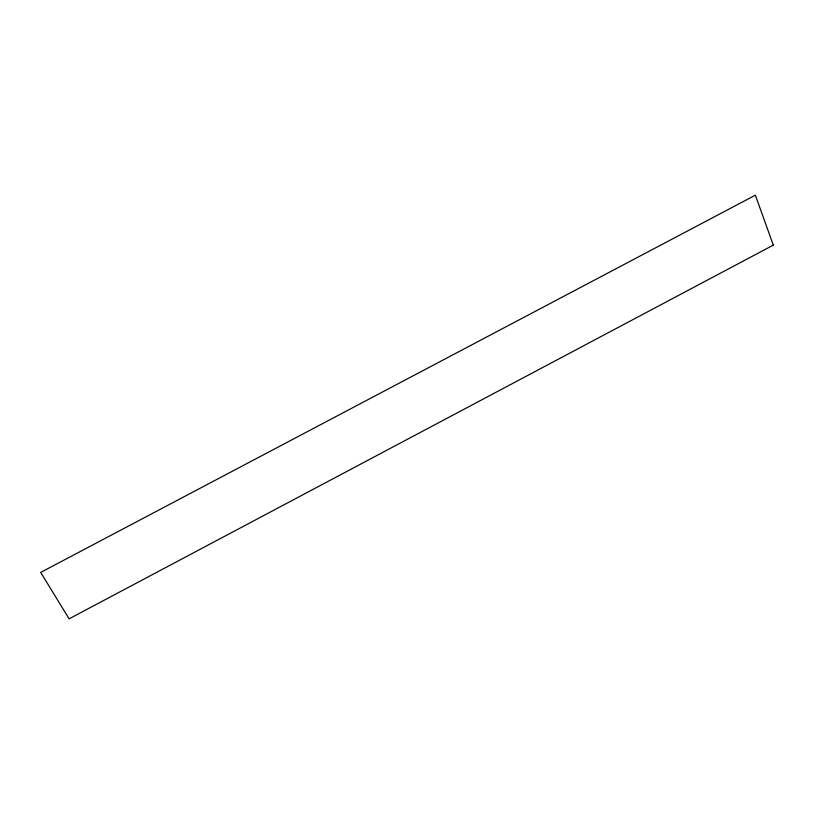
<?xml version="1.0" encoding="UTF-8"?>
<svg xmlns="http://www.w3.org/2000/svg" width="814" height="814" viewBox="0 0 814 814"><rect width="100%" height="100%" fill="white"/><g stroke="black" fill="none" stroke-linecap="round" stroke-linejoin="round"><path stroke-width="1.22" d="M773.3 245.126L69.119 618.823L40.7 572.405L755.351 195.177L773.3 245.126"/></g></svg>
